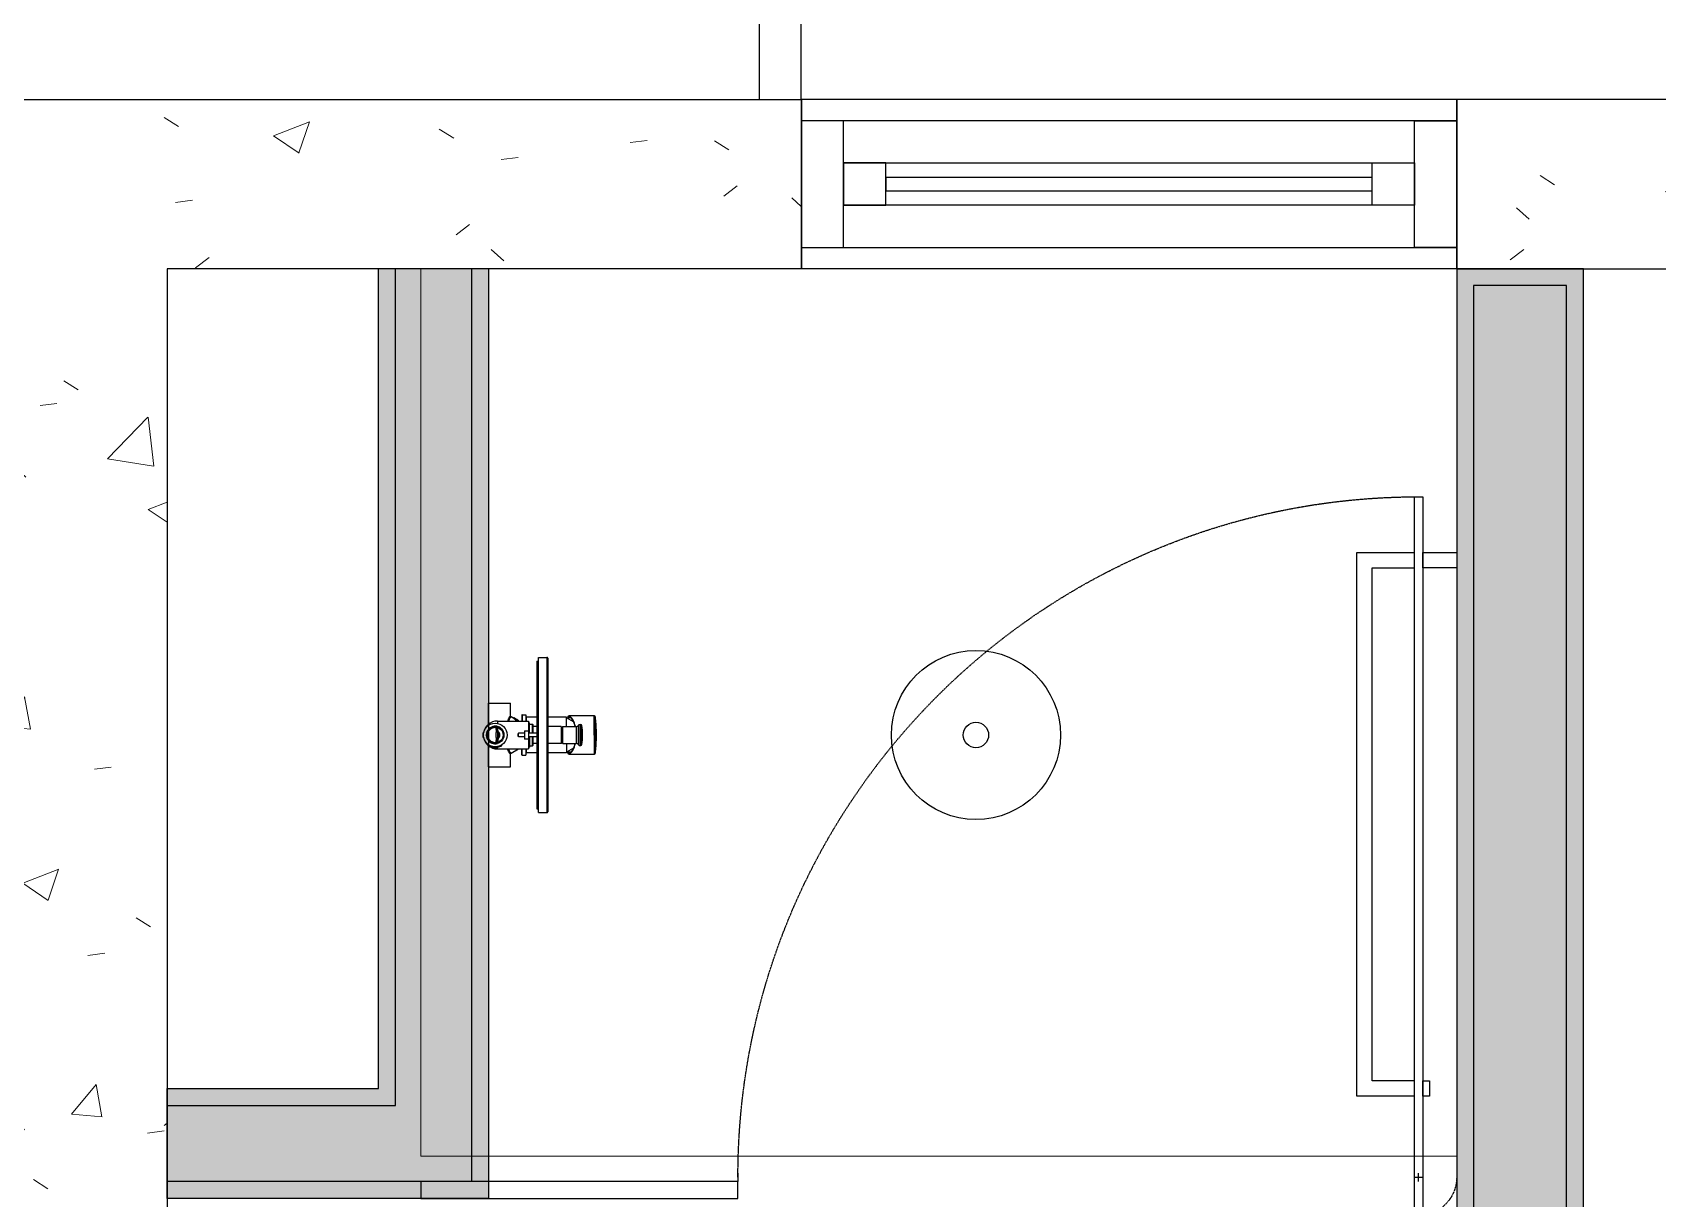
# Model space of a CAD drawing. Header units: millimetres. Extents: x 138979 to 257434, y 2210 to 57479.
# Drawn here: x 212987 to 214909, y 27792 to 29172 of the extents above; entities that cross this region are included whole.
import ezdxf

# ---------------------------------------------------------------- set-up
doc = ezdxf.new("R2010")
doc.units = ezdxf.units.MM
doc.linetypes.add('TYPE E1$0$TYPE D_662SQFT$0$DASHED2', pattern=[9.524999999999999, 6.35, -3.175])
for name, color, linetype, lineweight in [('FLOOR', 6, 'Continuous', 9), ('WALL-FILL-4', 254, 'Continuous', 9), ('WALL-RETCUT-1', 1, 'Continuous', 25)]:
    doc.layers.add(name, color=color, linetype=linetype, lineweight=lineweight)
for name, color, linetype in [('GAR-DOOR', 4, 'Continuous'), ('GAR-Sanitary Ware', 8, 'Continuous'), ('GAR-WINDOW', 4, 'Continuous'), ('TYPE E1$0$TYPE D_662SQFT$0$A-_DOOR----_E-', 32, 'Continuous')]:
    doc.layers.add(name, color=color, linetype=linetype)
pattern_1 = [(50.00000000001059, (223755.7019349661, 63044.54243344424), (437.2423356398183, -38.25359748097587), [45.71999999999986, -502.9199999999989]), (355.0000000000106, (223755.7019349661, 63044.54243344424), (-84.58275246487912, 458.5367433592045), [36.576, -402.336]), (100.4510000000106, (223792.1391998351, 63041.35407745448), (352.6619677193107, 420.2802474508455), [38.85599999999999, -427.4159999999999]), (46.18400000001061, (223755.7023556426, 63166.46189964918), (650.5898997999443, -100.9032807707382), [68.58, -754.38]), (96.63600000001054, (223809.9177280402, 63158.05381094088), (569.7659014887123, 593.8263051682327), [58.284, -641.124]), (351.1840000000106, (223755.7023556426, 63166.46189964918), (569.7724680655602, 593.8202659361502), [54.86399999999998, -603.5039999999997]), (21.00000000001059, (223816.6619835764, 63135.98182275967), (363.8750514784351, -245.4366409230012), [45.72, -502.92]), (326.0000000000107, (223816.6619835764, 63135.98182275967), (148.3252822270909, 442.0518042913679), [36.57599999999999, -402.336]), (71.45100000001062, (223846.9849932704, 63115.52836857626), (512.2010140895475, 196.6114722966063), [38.85599999999993, -427.4159999999994]), (37.50000000001061, (223755.7019349661, 63044.54243344424), (7.412779136772773, 202.9317907215856), [20.117, -377.342, 20.117, -792.175]), (37.50000000001061, (223755.7019349661, 63044.54243344424), (7.412779136772773, 202.9317907215856), [-417.576, -388.315, 20.117, -383.7430000000001]), (7.50000000001058, (223755.7019349661, 63044.54243344424), (160.3671524774819, 240.4330518590655), [20.117, -212.75, 20.117, -522.1219999999998]), (7.50000000001058, (223755.7019349661, 63044.54243344424), (160.3671524774819, 240.4330518590655), [-252.984, -368.198, 20.117, -133.807]), (327.5000000000106, (223619.7617067153, 63044.54203448241), (325.4178302330253, -13.74909929522594), [20.11699999999999, -132.2829999999999, 20.11699999999999, -1086.306999999999]), (327.5000000000106, (223619.7617067153, 63044.54203448241), (325.4178302330253, -13.74909929522594), [-172.5169999999999, -455.3709999999998, 20.11699999999999, -610.8189999999995]), (317.5000000000106, (223558.8013308251, 63044.54147877527), (355.5100278052479, 61.02439917698344), [20.11699999999999, -178.0029999999999, 20.11699999999999, -743.7119999999995]), (317.5000000000106, (223558.8013308251, 63044.54147877527), (355.5100278052479, 61.02439917698344), [-218.2369999999999, -295.6559999999998, 20.11699999999999, -427.9389999999998])]

# ---------------------------------------------------------------- blocks, each defined once
blk = doc.blocks.new('*U184')
at = {"layer": 'TYPE E1$0$TYPE D_662SQFT$0$A-_DOOR----_E-', "color": 9}
for p, q in [((0, 0), (0, -9.99999999872216)), ((850, 1.754384160603233e-09), (850, -9.999999998245613))]:
    blk.add_line(p, q, dxfattribs=at)
at = {"layer": 'TYPE E1$0$TYPE D_662SQFT$0$A-_DOOR----_E-', "color": 8}
for p, q in [((50, -5.000000000001818), (40, -5.000000000001818)), ((45, -10.00000000000182), (45, -1.819e-12))]:
    blk.add_line(p, q, dxfattribs=at)
at = {"layer": 'TYPE E1$0$TYPE D_662SQFT$0$A-_DOOR----_E-', "color": 4}
blk.add_lwpolyline([(50, -50.00000000000182), (50.00000000046621, 799.9999999999982), (40.00000000046621, 799.9999999999982), (40, -50.00000000000182), (50, -50.00000000000182)], dxfattribs=at)
at = {"layer": 'TYPE E1$0$TYPE D_662SQFT$0$A-_DOOR----_E-', "color": 8}
for points in [[(40.00000000034979, 734.0000000015202), (3.497926863056009e-10, 734.0000000015202), (3.497926863056009e-10, 716.0000000015202), (40.00000000034979, 716.0000000015202), (40.00000000034979, 734.0000000015202)], [(50.00000000023283, 91.00000000153533), (118.0000000002328, 91.00000000153533), (118.000000000466, 734.0000000015202), (50.00000000046621, 734.0000000015202)], [(50.00000000023283, 109.0000000015353), (100.0000000002328, 109.0000000015353), (100.000000000466, 716.0000000015202), (50.00000000046621, 716.0000000015202)], [(40.00000000023283, 109.0000000015353), (32.00000000023283, 109.0000000015353), (32.00000000023283, 91.00000000153533), (40.00000000023283, 91.00000000153533), (40.00000000023283, 109.0000000015353)]]:
    blk.add_lwpolyline(points, dxfattribs=at)
at = {"layer": 'TYPE E1$0$TYPE D_662SQFT$0$A-_DOOR----_E-', "color": 8, "linetype": 'TYPE E1$0$TYPE D_662SQFT$0$DASHED2', "ltscale": 0.1}
blk.add_arc((45, -4.999999998131218), 805.0000000000001, 2.033619006330542e-11, 90, dxfattribs=at)
at = {"layer": 'TYPE E1$0$TYPE D_662SQFT$0$A-_DOOR----_E-', "color": 8, "linetype": 'TYPE E1$0$TYPE D_662SQFT$0$DASHED2', "ltscale": 0.05}
blk.add_arc((45, -5.000000000001818), 45, 180, 270, dxfattribs=at)
blk = doc.blocks.new('Rain Shower')
at = {"layer": 'GAR-Sanitary Ware'}
for radius in [100, 15]:
    blk.add_circle((224140.0893743928, 22015.82533242495), radius, dxfattribs=at)
blk = doc.blocks.new('Shower Mixer')
at = {"layer": 'GAR-Sanitary Ware', "linetype": 'Continuous'}
for p, q in [((224546.2412669577, 21353.9501117821), (224546.2412669577, 21353.1377658323)), ((224548.7412669577, 21354.1627885183), (224548.7412669577, 21353.3627885183)), ((224551.2412669577, 21353.9501117821), (224551.2412669577, 21353.1377658323)), ((224511.2412669577, 21347.3627885183), (224511.2412669577, 21321.3627885183)), ((224511.2412669577, 21347.3627885183), (224536.0273147562, 21347.3627885183)), ((224532.2412669577, 21336.8627885183), (224532.2412669577, 21299.8627885183)), ((224532.2412669577, 21336.8627885183), (224534.9662896438, 21336.8627885183)), ((224533.992485028, 21338.132572444), (224534.7954228309, 21338.132572444)), ((224534.0780077609, 21337.3555940267), (224534.8859008394, 21337.3555940267)), ((224534.1364492323, 21341.7584719716), (224534.9477648356, 21341.7584719716)), ((224534.2575124743, 21336.3196230507), (224535.0760137974, 21336.3196230507)), ((224534.285326426, 21342.5354503888), (224535.1054972084, 21342.5354503888)), ((224534.5522780422, 21343.5714217354), (224535.388836226, 21343.5714217354)), ((224534.6316844009, 21343.8304142941), (224535.4732482689, 21343.8304142941)), ((224534.673343678, 21343.959910944), (224535.5175584989, 21343.959910944)), ((224534.7163221943, 21344.0894072234), (224535.563290041, 21344.0894072234)), ((224534.8532983866, 21344.477896432), (224535.7091653992, 21344.477896432)), ((224535.0552062123, 21344.99588192), (224535.9245490187, 21344.99588192)), ((224535.2800550712, 21333.2117093816), (224536.1649310265, 21333.2117093816)), ((224535.3399845231, 21345.6433640579), (224536.2290980453, 21345.6433640579)), ((224535.5951816256, 21332.5642268733), (224536.502820996, 21332.5642268733)), ((224535.6629635745, 21346.2908460105), (224536.5756589012, 21346.2908460105)), ((224535.8762701264, 21332.0462417558), (224536.8052649692, 21332.0462417558)), ((224535.9507845126, 21346.8088316838), (224536.8856167782, 21346.8088316838)), ((224536.105111661, 21331.6577525471), (224537.0522798039, 21331.6577525471)), ((224536.1849892362, 21331.5282566382), (224537.1386762893, 21331.5282566382)), ((224536.2667230329, 21347.3268172644), (224537.2271779303, 21347.3268172644)), ((224536.266723368, 21331.3987592474), (224537.2271782933, 21331.3987592474)), ((224536.6129763867, 21347.8448028914), (224537.603249532, 21347.8448028914)), ((224536.7045779657, 21347.9742993097), (224537.7030659317, 21347.9742993097)), ((224536.9922244435, 21348.3627885183), (224538.017461663, 21348.3627885183)), ((224540.0423599686, 21338.1742821064), (224545.5095959336, 21338.0311174942)), ((224548.7412669577, 21336.8627885183), (224541.0033166537, 21337.0654138781)), ((224544.4535449109, 21336.9750664716), (224545.7412669577, 21338.2627885183)), ((224548.7412669577, 21335.3633025309), (224545.0521234953, 21335.4599061522)), ((224545.7412669577, 21338.2627885183), (224551.7412669577, 21338.2627885183)), ((224556.4791970074, 21337.0654133477), (224548.7412669577, 21336.8627885183)), ((224548.7412669577, 21335.3633025309), (224548.7412669577, 21336.8627885183)), ((224552.4304104202, 21335.4599061522), (224548.7412669577, 21335.3633025309)), ((224548.7412669577, 21335.3633025309), (224548.7412669577, 21333.9922885183)), ((224553.0289890045, 21336.9750664716), (224551.7412669577, 21338.2627885183)), ((224551.9729379819, 21338.0311174942), (224557.4401646843, 21338.1742818638)), ((224561.4552191592, 21347.3627885183), (224586.2412669577, 21347.3627885183)), ((224565.2412669577, 21336.8627885183), (224562.5162442717, 21336.8627885183)), ((224565.2412669577, 21336.8627885183), (224565.2412669577, 21299.8627885183)), ((224586.2412669577, 21347.3627885183), (224586.2412669577, 21321.3627885183)), ((224511.2412669577, 21321.3627885183), (224525.9132037783, 21321.3627885183)), ((224527.2029707585, 21320.6129424455), (224532.2412669577, 21311.8876533259)), ((224546.7412669577, 21311.8627885183), (224547.2412669577, 21312.3627885183)), ((224547.2413862782, 21312.3627885183), (224550.2411476373, 21312.3627885183)), ((224550.7412669577, 21311.8627885183), (224550.2412669577, 21312.3627885183)), ((224565.2412669577, 21311.88906796), (224565.5147696496, 21312.3627885183)), ((224566.3618127055, 21312.4877885221), (224565.4261729886, 21312.4877885221)), ((224566.3946335742, 21312.7377885183), (224565.4489926513, 21312.7377885183)), ((224566.4384850555, 21312.3627885183), (224565.4572689935, 21312.3627885183)), ((224566.5392672995, 21313.2377884885), (224565.5797923464, 21313.2377884885)), ((224566.7432145929, 21313.7377885481), (224565.7751958067, 21313.7377885481)), ((224566.7351876591, 21315.4877883991), (224566.0856687095, 21314.3627885779)), ((224567.0584045558, 21314.3627885779), (224566.0856687095, 21314.3627885779)), ((224566.4385300803, 21312.3627885183), (224566.8715427822, 21313.1127885183)), ((224567.7079235054, 21315.4877883991), (224566.7351876591, 21315.4877883991)), ((224566.8180285704, 21313.1127885183), (224566.8714976428, 21313.1127885183)), ((224567.0584045558, 21314.3627885779), (224567.7079235054, 21315.4877883991)), ((224568.114421465, 21316.1127885183), (224567.1464026788, 21316.1127885183)), ((224567.949442135, 21315.4877883991), (224567.2999231854, 21314.3627885779)), ((224568.4878244064, 21316.6127883991), (224567.5283494533, 21316.6127883991)), ((224568.9205410708, 21317.1127886375), (224567.9749001476, 21317.1127886375)), ((224569.1271699554, 21317.2377885183), (224568.1934940363, 21317.2377885183)), ((224568.3293522119, 21317.2377885183), (224570.2779104226, 21320.6127903408)), ((224569.1271699554, 21317.2377885183), (224568.6941572535, 21316.4877885183)), ((224571.5765220078, 21321.3627885183), (224586.2412669577, 21321.3627885183)), ((224524.7412669577, 21307.4535159601), (224524.7412669577, 21303.3627885183)), ((224532.2412669577, 21303.3627885183), (224524.741300792, 21303.3627885183)), ((224524.748242539, 21307.4526381148), (224532.2412669577, 21307.5807045528)), ((224525.2327327537, 21307.9524455274), (224532.2412669577, 21308.074779947)), ((224527.7412669577, 21290.3627885183), (224527.7412669577, 21302.8627885183)), ((224532.2412669577, 21302.8627885183), (224527.7412669577, 21302.8627885183)), ((224565.2411875978, 21299.8627885183), (224532.2413463177, 21299.8627885183)), ((224534.4912669577, 21299.8627885183), (224534.4912669577, 21298.8627885183)), ((224546.7412669577, 21298.8627885183), (224534.4919072422, 21298.8627885183)), ((224535.7412669577, 21298.8627885183), (224535.7412669577, 21295.3627885385)), ((224535.7412669577, 21295.3627885385), (224546.7412669577, 21295.3628996127)), ((224536.7413591678, 21294.3628807086), (224535.741366832, 21295.3628884112)), ((224536.7412669762, 21294.3627885183), (224546.7412669577, 21294.3627885183)), ((224538.4912669577, 21290.3627885183), (224538.4912669577, 21294.3627885183)), ((224543.7412669577, 21299.8627885183), (224543.7412669577, 21304.8627885183)), ((224553.7412669577, 21304.8627885183), (224543.7412669577, 21304.8627885183)), ((224546.7412669577, 21304.8627885183), (224546.7412669577, 21311.8627885183)), ((224546.7412669577, 21311.8627885183), (224550.7412669577, 21311.8627885183)), ((224546.7412669577, 21290.3627885183), (224546.7412669577, 21299.8627885183)), ((224550.7412669577, 21304.8627885183), (224550.7412669577, 21311.8627885183)), ((224550.7412669577, 21290.3627885183), (224550.7412669577, 21299.8627885183)), ((224550.7412669577, 21298.8627885183), (224562.9906266732, 21298.8627885183)), ((224550.7412669577, 21295.3628903815), (224561.7412669577, 21295.3627885385)), ((224550.7412669577, 21294.3627885183), (224560.7412669392, 21294.3627885183)), ((224553.7412669577, 21304.8627885183), (224553.7412669577, 21299.8627885183)), ((224558.9912669577, 21290.3627885183), (224558.9912669577, 21294.3627885183)), ((224560.7411747476, 21294.3628807086), (224561.7411670835, 21295.3628884112)), ((224561.7412669577, 21298.8627885183), (224561.7412669577, 21295.3627885385)), ((224562.9912669577, 21299.8627885183), (224562.9912669577, 21298.8627885183)), ((224572.2495333546, 21307.952450202), (224565.2412669577, 21308.074779947)), ((224572.6622276025, 21307.4538698746), (224565.2412669576, 21307.5807045915)), ((224572.7412331262, 21303.3627885183), (224565.2412669577, 21303.3627885183)), ((224569.7412669577, 21302.8627885183), (224565.2412669577, 21302.8627885183)), ((224569.7412669577, 21290.3627885183), (224569.7412669577, 21302.8627885183)), ((224572.7412669577, 21307.4538293974), (224572.7412669577, 21303.3627885183)), ((224456.9412669577, 21288.3627885183), (224456.9412669577, 21278.3627885183)), ((224456.9412669577, 21288.3627885183), (224640.5412669577, 21288.3627885183)), ((224640.5412669577, 21278.3627885183), (224456.9412669577, 21278.3627885183)), ((224639.5412669577, 21277.3627885183), (224457.9412669577, 21277.3627885183)), ((224461.2412669577, 21290.3627885183), (224461.2412669577, 21288.3627885183)), ((224636.2409833853, 21290.3627885183), (224461.2415484518, 21290.3627885183)), ((224527.7412669577, 21255.1627885183), (224527.7412669577, 21277.3627885183)), ((224538.4912669577, 21261.5710011666), (224538.4912669577, 21277.3627885183)), ((224558.9912669577, 21261.5710011666), (224558.9912669577, 21277.3627885183)), ((224569.7412669577, 21255.1627885183), (224569.7412669577, 21277.3627885183)), ((224636.2412669577, 21290.3627885183), (224636.2412669577, 21288.3627885183)), ((224640.5412669577, 21288.3627885183), (224640.5412669577, 21278.3627885183)), ((224538.7412669577, 21255.1627885183), (224527.7414380158, 21255.1627885183)), ((224533.1671084673, 21246.8901458476), (224528.4912669577, 21255.1627885183)), ((224558.9912669577, 21261.5710011666), (224538.4912669577, 21261.5710011666)), ((224558.7689126377, 21261.2812234102), (224538.7136212777, 21261.2812234102)), ((224538.7136212777, 21261.2812234102), (224542.1412669577, 21260.3627885183)), ((224538.7412669577, 21259.3627885183), (224558.7412669577, 21259.3627885183)), ((224538.7412669577, 21259.3627885183), (224538.7412669577, 21243.567526028)), ((224558.4412669577, 21259.6627885183), (224539.0412669577, 21259.6627885183)), ((224555.3412669577, 21260.3627885183), (224542.1412669577, 21260.3627885183)), ((224543.2412669577, 21259.6627885183), (224543.2412669577, 21260.3627885183)), ((224554.2412669577, 21259.6627885183), (224554.2412669577, 21260.3627885183)), ((224558.7689126377, 21261.2812234102), (224555.3412669577, 21260.3627885183)), ((224558.7412669577, 21259.3627885183), (224558.7412669577, 21243.567526028)), ((224558.7412669577, 21255.1627885183), (224569.7410958997, 21255.1627885183)), ((224564.3123799905, 21246.8847577301), (224568.9912669577, 21255.1627885183)), ((224526.2412669577, 21252.5220809983), (224526.2412669577, 21222.258945221)), ((224526.9540235321, 21250.7779341238), (224527.9883400384, 21250.7779341238)), ((224527.0849411873, 21253.1627885203), (224529.6217017386, 21253.1627885214)), ((224528.4842869487, 21250.1388865475), (224528.1258250205, 21253.1627885203)), ((224528.9561530928, 21249.6175458862), (224528.5455393855, 21253.1627885207)), ((224532.4467124428, 21248.1646926601), (224530.7586139812, 21248.1662180576)), ((224536.4912669578, 21239.9706523868), (224560.9912669576, 21239.9706524073)), ((224536.4912669577, 21239.9706523869), (224536.4912669577, 21237.9679197601)), ((224536.491266958, 21237.9679197601), (224560.9912669575, 21237.9679197601)), ((224537.0537669694, 21240.8698708018), (224560.428766946, 21240.8698708222)), ((224537.3488619231, 21236.9781112915), (224560.1336719923, 21236.9781112915)), ((224558.7412669577, 21243.567526028), (224538.7412669577, 21243.567526028)), ((224560.9912669577, 21239.9706524074), (224560.9912669577, 21237.9679197601)), ((224567.8608321769, 21253.1627885214), (224570.3975927281, 21253.1627885203)), ((224568.526614542, 21249.6120416326), (224568.9400003122, 21253.1627885207)), ((224568.9989574168, 21250.1517789317), (224569.3567088949, 21253.1627885203)), ((224569.494193877, 21250.7779341238), (224570.5285103834, 21250.7779341238)), ((224571.2412669577, 21222.258945221), (224571.2412669577, 21252.5206714471)), ((224548.7412669577, 21219.6628171953), (224548.7412669577, 21222.2435455935))]:
    blk.add_line(p, q, dxfattribs=at)
for points in [[(224525.904006909, 21321.3628775691), (224526.0335964856, 21321.3572693), (224526.4497607778, 21321.2600729342), (224526.8216246035, 21321.0494623574), (224527.119002739, 21320.7425333713), (224527.2030013487, 21320.6129600305)], [(224570.2779096516, 21320.6127907608), (224570.3619033107, 21320.7423741827), (224570.6592757363, 21321.0493311415), (224571.0311438548, 21321.2599658169), (224571.4473197184, 21321.3571791542), (224571.5769478241, 21321.3627908035)], [(224526.241282991, 21222.2590103723), (224526.2432903843, 21222.1887136765), (224526.2597435729, 21222.0453764321), (224526.2915908975, 21221.9079277377), (224526.3377432344, 21221.7777053355), (224526.3968048247, 21221.6556785524), (224526.4670561345, 21221.5427278799), (224526.5471706697, 21221.43977227), (224526.6353335523, 21221.3482268915), (224526.7295017927, 21221.2682674123), (224526.8277641867, 21221.1998262725), (224526.9283928842, 21221.1429105417), (224527.0296858989, 21221.0973773481), (224527.1295057174, 21221.0625798501), (224527.2255534006, 21221.0376318376), (224527.3143734872, 21221.0215916294), (224527.3312925523, 21221.0192877254)], [(224527.3305209539, 21221.0193831228), (224527.7442112441, 21220.9666637338), (224528.2695548117, 21220.9014613547), (224528.8109363725, 21220.83630855), (224529.3434375311, 21220.7741851253), (224529.8816635218, 21220.7132873307), (224530.4580171563, 21220.6501098467), (224531.0581471105, 21220.5864968201), (224531.6805610362, 21220.522808176), (224532.3310984185, 21220.4586924908), (224533.0126473729, 21220.394191732), (224533.7229875202, 21220.3298662153), (224534.4605121206, 21220.2662039342), (224535.2245187524, 21220.2036075466), (224536.015500353, 21220.1423908077), (224536.8344243901, 21220.0828581221), (224537.6824900092, 21220.0253335295), (224538.5608778864, 21219.9701840913), (224539.4696570167, 21219.9178818711), (224540.4084253813, 21219.8689425444), (224541.3768457267, 21219.8238881451), (224542.3746457642, 21219.7832480857), (224543.4013189176, 21219.747570223), (224544.4559536688, 21219.7174162734), (224545.5376043724, 21219.6933401231), (224546.6453103069, 21219.6758843082), (224547.7780813221, 21219.665577036), (224548.7412669587, 21219.6628171953)], [(224548.7412669577, 21219.6628171953), (224549.7044525934, 21219.665577036), (224550.8372236085, 21219.6758843082), (224551.944929543, 21219.6933401231), (224553.0265802466, 21219.7174162734), (224554.0812149979, 21219.747570223), (224555.1078881512, 21219.7832480857), (224556.1056881888, 21219.8238881451), (224557.0741085341, 21219.8689425444), (224558.0128768987, 21219.9178818711), (224558.9216560291, 21219.9701840913), (224559.8000439062, 21220.0253335295), (224560.6481095253, 21220.0828581221), (224561.4670335624, 21220.1423908077), (224562.258015163, 21220.2036075466), (224563.0220217948, 21220.2662039342), (224563.7595463953, 21220.3298662153), (224564.4698865425, 21220.394191732), (224565.1514354969, 21220.4586924908), (224565.8019728792, 21220.522808176), (224566.424386805, 21220.5864968201), (224567.0245167592, 21220.6501098467), (224567.6008703936, 21220.7132873307), (224568.1390963843, 21220.7741851253), (224568.6715975429, 21220.83630855), (224569.2129791038, 21220.9014613547), (224569.7383226713, 21220.9666637338), (224570.1520129615, 21221.0193831228)], [(224570.1512413793, 21221.0192877274), (224570.161517056, 21221.0206583709), (224570.2339355349, 21221.0328306945), (224570.3094835773, 21221.0502693089), (224570.3873709466, 21221.0734943308), (224570.4663219465, 21221.1028125877), (224570.5449644377, 21221.1383243065), (224570.6221049987, 21221.1799805698), (224570.6975486077, 21221.2279402088), (224570.7708135781, 21221.2821889804), (224570.8412793984, 21221.342715052), (224570.9082555122, 21221.4095584693), (224570.9709764304, 21221.4827914192), (224571.0286918988, 21221.5620605459), (224571.080789047, 21221.6468089509), (224571.126781711, 21221.736805191), (224571.1659845813, 21221.8318093202), (224571.1975904346, 21221.9315452603), (224571.2210812407, 21222.0357309199), (224571.2358860933, 21222.1439230281), (224571.2412509245, 21222.2590103704)]]:
    blk.add_lwpolyline(points, dxfattribs=at)
for radius in [14, 10.2998958462, 9.3]:
    blk.add_circle((224548.7412669577, 21339.3627885183), radius, dxfattribs=at)
for centre, radius, start, end in [((224548.7412669577, 21336.8627885183), 16.5, 98.72731922583996, 180), ((224548.7412669577, 21339.3627885183), 14.8, 80.27503132575416, 99.72496867424586), ((224548.7412669577, 21336.8627885183), 16.5, 0, 81.27268077416005), ((224548.7412669577, 21339.3627885183), 14.8, 167.6214867775615, 187.7945452571472), ((224548.7412669577, 21339.3627885183), 14.8, 191.8657539948415, 212.5550766458941), ((224548.7412669577, 21339.3627885183), 14.8, 142.5471677797507, 163.4789786138272), ((224548.7412669577, 21339.3627885183), 10.5, 255.0000000005826, 195.0000000000754), ((224548.7412669577, 21339.3627885183), 5.3705, 218.2392697145094, 321.7607302854906), ((224563.6603203296, 21312.7750146445), 1.7890596577, 350.7614186659911, 358.8077234602906), ((224558.3732506913, 21314.8559069592), 7.385969808500001, 343.3349656082269, 347.3449956444685), ((224536.3727012395, 21324.9403029996), 31.4643133852, 338.1653201256256, 339.1428802935447), ((224373.5066697607, 21409.6380665972), 214.8582077505, 333.4907577555877, 333.6768565611586), ((224564.384426747, 21312.8745410429), 2.0148530321, 348.9333511901644, 356.1082170085797), ((224558.3259854925, 21315.342704818), 8.4787187001, 342.107626702209, 345.6255005671762), ((224533.0407531303, 21327.1932439792), 36.2891883279, 337.3834269834767, 338.2360147404512), ((224345.7910530035, 21461.3044136246), 264.7240050143, 326.5763636322966, 326.738289415765), ((224346.6026967896, 21425.1474896693), 246.7265066477, 333.156735766707, 333.3192874990357), ((224563.0473837727, 21314.4224174448), 3.9521069674, 342.5576414059495, 346.3206029115079), ((224566.31234675, 21313.1742381323), 0.5094017654, 353.0714826733556, 7.166600648706308), ((224546.4106112937, 21322.2682478168), 22.2799186258, 336.7903032778923, 337.835555342069), ((224412.648705599, 21393.1578170725), 173.5674382377, 332.8156939562633, 333.0010890537553), ((224527.0797980838, 21347.1152999091), 50.6605222664, 322.2682145421035, 322.9798200606686), ((224555.7330003704, 21327.5966335694), 16.1175405913, 317.040287028523, 319.4235691450511), ((224317.9851230077, 21478.3513441114), 298.137577081, 326.8885196467587, 327.0318014312523), ((224394.9728026703, 21427.0927639889), 205.8557465238, 327.1697874483318, 327.3352507085545), ((224523.4262784262, 21349.8755943152), 56.0085456296, 322.9282072617615, 323.5665958036528), ((224541.4160395351, 21336.0599379567), 33.5273211343, 323.2245549085147, 324.0205200743393), ((224555.2789802237, 21328.4874913562), 17.7618167697, 318.0445734346496, 318.1824830325195), ((224555.5753490074, 21328.2251317566), 17.3660105034, 318.1756282554993, 320.2163538489983), ((224566.4688503275, 21318.9557495026), 3.3231411458, 308.7143242079875, 310.7875295100295), ((224566.6396098673, 21318.7578927885), 3.061786792, 310.7868304267314, 312.1465246142272), ((224525.2412680026, 21307.4525183467), 0.5, 90.99999999987288, 179.9999999109958), ((224528.2412669577, 21302.8627885183), 0.5, 89.99999923960785, 180), ((224569.2412669577, 21302.8627885183), 0.5, 0, 90.00000076039215), ((224572.2412499342, 21307.4525186257), 0.5, 1.451790392124597e-06, 89.00000000012713), ((224457.9412669577, 21278.3627885183), 1, 180, 270), ((224639.5412669577, 21278.3627885183), 1, 270, 0), ((224538.7912669577, 21261.5710011671), 0.3, 180, 255.0000066315739), ((224539.0412669577, 21259.3627885183), 0.3, 90, 180), ((224558.4412669577, 21259.3627885183), 0.3, 0, 90), ((224558.6912669577, 21261.5710011671), 0.3, 284.999993368426, 0), ((224537.4912669577, 21239.9706523855), 1, 115.944479004773, 180), ((224537.4912669577, 21237.9679197609), 1, 180, 261.8129609094597), ((224535.7412669577, 21243.567526028), 3, 295.9444800281807, 0), ((224548.7412669577, 21316.1627885183), 80, 261.8129591337935, 278.1870408662066), ((224561.7412669577, 21243.5675260485), 3, 180, 244.0555199718193), ((224559.9912669577, 21237.9679197609), 1, 278.1870390905403, 0), ((224559.9912669577, 21239.970652406), 1, 0, 64.05552099522698)]:
    blk.add_arc(centre, radius, start, end, dxfattribs=at)
for start_param, end_param in [(-2.889216952, -2.0324823026), (-1.109110351, -0.2523757016)]:
    blk.add_ellipse((224548.7412669577, 21253.1627885232), major_axis=(22.5, 0), ratio=0.4244748162, start_param=start_param, end_param=end_param, dxfattribs=at)
for points, start_tangent, end_tangent in [([(224548.7406817372, 21348.5866099675), (224547.3234148552, 21348.3870665979), (224545.9583020271, 21347.9855747342), (224544.6735063142, 21347.3892126084), (224543.5009044388, 21346.6136203527), (224542.4601745676, 21345.6728872782), (224541.5775680551, 21344.5916161497), (224540.8682430123, 21343.3887574875), (224540.3517975537, 21342.0982637951), (224540.0371750855, 21340.7451293701), (224539.9317307444, 21339.3619968355), (224540.0372745188, 21337.9800766151)], (-0.9976729762563161, -0.06818088036879602), (0.1516819860611935, -0.9884293475532442)), ([(224540.0372745188, 21337.9800766151), (224540.1383260668, 21337.7075666076), (224540.3208835405, 21337.4764449917), (224540.553403729, 21337.2904812451), (224540.8200340072, 21337.1541359995)], (0.1516819862969907, -0.9884293475170594), (0.931562423962653, -0.3635814217762324)), ([(224541.0033166537, 21337.0654138781), (224540.9080274163, 21337.0886944261), (224540.8200340072, 21337.1541359995)], (-0.9996573249737193, 0.02617694837806475), (-0.665035356734732, 0.7468118734277781)), ([(224540.8200340072, 21337.1541359995), (224540.9688196662, 21336.9023004021), (224541.1478674092, 21336.6900546184), (224541.3419690441, 21336.5192353929), (224541.5459021768, 21336.385887585), (224541.7496696329, 21336.2940521131), (224541.9545931445, 21336.2492007462)], (0.4282712875030844, -0.9036502112545819), (0.9971941923437269, -0.0748581508984985)), ([(224541.9545123125, 21336.2492069005), (224541.7890130868, 21336.5297488433), (224541.6826900316, 21336.7547903525), (224541.6203846962, 21336.9185418746), (224541.5903090136, 21337.0176252143), (224541.5849693507, 21337.0501827581)], (-0.5488112141142789, 0.8359463208020065), (0.9996579309406348, -0.0261537971906371)), ([(224544.5230997815, 21336.0387343786), (224544.1678941669, 21336.0703922428), (224543.7862259653, 21336.1033383957), (224543.3762239561, 21336.1376294192), (224542.9358350573, 21336.1733280753), (224542.4627888396, 21336.2105047457), (224541.9545931445, 21336.2492007462)], (-0.9959220951366266, 0.09021740640626079), (-0.9971939539518215, 0.07486132647724345)), ([(224557.4452509068, 21337.9800468644), (224557.550071049, 21339.2523982439), (224557.4757808082, 21340.5294377337), (224557.2235315522, 21341.7832653349), (224556.7989473576, 21342.988935282), (224556.2104673762, 21344.1237087431), (224555.4692462367, 21345.1671236802), (224554.5878858939, 21346.1007011676), (224553.5844953348, 21346.9050298752), (224552.4786890757, 21347.5652390142), (224551.289834324, 21348.0703629204), (224550.0370611374, 21348.412550559), (224548.7406817372, 21348.5866099675)], (0.1517396564121378, 0.9884204958781088), (-0.9976822425213404, 0.06804515381413657)), ([(224552.9594341339, 21336.0387343786), (224553.314657821, 21336.0703938281), (224553.6963466464, 21336.103341684), (224554.1063725258, 21336.1376345714), (224554.5467885237, 21336.1733352328), (224555.0198654924, 21336.210514066), (224555.5281701302, 21336.2492528202)], (0.9959220951391384, 0.09021740637853036), (0.9971942324501785, 0.07485761663384355)), ([(224555.5281701302, 21336.2492528202), (224555.7238150994, 21336.2909702594), (224555.92692183, 21336.3805410864), (224556.1295659905, 21336.5109710166), (224556.324088891, 21336.6794112396), (224556.5066207606, 21336.8924223418), (224556.6624630657, 21337.1541360719)], (0.997194236420713, 0.07485756374149004), (0.4281469633281408, 0.9037091223357722)), ([(224555.897567196, 21337.050182835), (224555.8921502369, 21337.0173457516), (224555.8621061702, 21336.9184250208), (224555.7999346469, 21336.7550384796), (224555.6938214145, 21336.5302734773), (224555.5281715079, 21336.2492529252)], (0.9996574022775906, 0.0261739960957355), (-0.5483486759324888, -0.8362498009584736)), ([(224556.6624630657, 21337.1541360719), (224556.6126771921, 21337.1104215457), (224556.5499724671, 21337.078759236), (224556.4791970074, 21337.0654133477)], (-0.665022768060816, -0.7468230834412726), (-0.9996573249700992, -0.02617694851631183)), ([(224556.6624630657, 21337.1541360719), (224556.9175260949, 21337.2830946177), (224557.1434662125, 21337.4587949245), (224557.3376209093, 21337.696572832), (224557.4452509068, 21337.9800468644)], (0.9315639805897741, 0.3635774333862526), (0.1517396566775972, 0.9884204958373561)), ([(224525.9042904158, 21321.3630420319), (224526.0701825532, 21321.5126563551), (224526.5274503598, 21321.9053656072), (224527.2655527934, 21322.4777271744), (224528.2417772592, 21323.1177912792), (224529.390838846, 21323.7045769859), (224530.6658894097, 21324.1587078505), (224532.0916138354, 21324.4482570004), (224532.240115024, 21324.4665820885)], (0.6650155391169492, -0.7468295205286098), (0.9933043454139691, 0.1155269552170685)), ([(224532.241229974, 21323.4333166972), (224531.1988724283, 21323.2685994931), (224530.2349075697, 21322.9426858188), (224529.3303268275, 21322.4632672731), (224528.5263986449, 21321.8844413795), (224527.8862703451, 21321.3182846589), (224527.4496597886, 21320.8793057125), (224527.2302123382, 21320.6429097487)], (-0.9971915986552059, -0.07489269371223613), (-0.7263635023936069, 0.687310746599013)), ([(224570.2779100097, 21320.6127912069), (224570.1510689051, 21320.7514108352), (224569.7706063021, 21321.1462250884), (224569.1457494749, 21321.7246157732), (224568.3150676976, 21322.3560753785), (224567.3540012272, 21322.8938805322), (224566.3292231189, 21323.2558616478), (224565.2415313867, 21323.4320479326)], (0.3654800807553221, 0.9308191610463781), (-0.9971856993263651, 0.07497120153090961)), ([(224571.5769473809, 21321.3627890699), (224571.4245895733, 21321.5002979934), (224570.9663024023, 21321.8945884056), (224570.2100429074, 21322.4811915089), (224569.2008005507, 21323.1397155125), (224568.0331864481, 21323.7286734107), (224566.7939438367, 21324.1640287315), (224565.440282099, 21324.4406749911), (224565.2426461509, 21324.4655097488)], (0.811305754953135, 0.5846220761995939), (-0.9933153370987898, 0.115432409159289)), ([(224565.4261729886, 21312.4877885221), (224565.448244387, 21312.4256776996), (224565.4572689935, 21312.3627885183)], (0.419477714110733, -0.9077656346020343), (0.03818270029263227, -0.9992707748144959)), ([(224566.3850158685, 21312.3627885183), (224566.3793978522, 21312.4255340568), (224566.3618127055, 21312.4877885221)], (0.006580917832533354, 0.9999783455257827), (-0.3547758548835995, 0.9349513852557316)), ([(224568.1934940363, 21317.2377885183), (224568.0907961646, 21317.1751291228), (224567.9749001476, 21317.1127886375)], (-0.8371667615797228, -0.546947724472933), (-0.8917901969502217, -0.4524491624740674)), ([(224568.9205410708, 21317.1127886375), (224569.0299329765, 21317.1752174179), (224569.1271699554, 21317.2377885183)], (0.8800057689464793, 0.474962995001627), (0.8243249042047209, 0.5661169952473408)), ([(224526.9540235321, 21250.7779341238), (224526.3999405813, 21251.8519804174), (224526.2368138763, 21252.5356456144)], (-0.5192093850510873, 0.8546470701259508), (0.07421991743801024, 0.9972418983654342)), ([(224526.2368138763, 21252.5356456144), (224526.2429787721, 21252.5916415712), (224526.4717382413, 21253.0231277873), (224527.0849411873, 21253.1627885203)], (0.0742199174248145, 0.9972418983664163), (1, 1.10853550012603e-09)), ([(224527.2505807235, 21252.4017576178), (224527.2416689597, 21252.5378064598), (224527.2525154456, 21252.6715416118), (224527.2850194963, 21252.788676448), (224527.3392569618, 21252.8894103319), (224527.4153122629, 21252.9739845656), (224527.5132698203, 21253.0426404513), (224527.6332140548, 21253.0956192911), (224527.7752293871, 21253.1331623873), (224528.1258250215, 21253.1629065573)], (-0.1233751868956407, 0.9923600975746988), (0.9999999999680486, -7.993931778118214e-06)), ([(224527.7692038729, 21251.1364417075), (224527.5110165639, 21251.6198584335), (224527.3386935015, 21252.0368507771), (224527.2524384714, 21252.3874393833), (224527.2505807235, 21252.4017576178)], (-0.5034837242135359, 0.8640047103182182), (-0.1233751869180828, 0.9923600975719087)), ([(224527.9883395642, 21250.7779338214), (224527.9300358283, 21250.8702736559), (224527.7691606103, 21251.136416497)], (-0.5377319374425638, 0.8431158659723269), (-0.503472252800477, 0.8640113949827355)), ([(224538.7382043393, 21245.0848187246), (224538.625416019, 21245.1101626351), (224535.6753591371, 21245.9151740524), (224533.0737208905, 21246.9134926486), (224531.9248600208, 21247.4766885482), (224530.8880436528, 21248.0777216569), (224529.9707952836, 21248.7128033906), (224529.1785154012, 21249.3775524036), (224527.9883400384, 21250.7779341238)], (-0.9760017214898691, 0.2177628059352931), (-0.5377320151686394, 0.8431158163993094)), ([(224569.494193877, 21250.7779341238), (224568.3041218056, 21249.3776470766), (224567.5119243815, 21248.7129438527), (224566.5947757111, 21248.077902234), (224565.5580727091, 21247.4769004702), (224564.4093309115, 21246.9137255953), (224561.8079116947, 21245.9154134314), (224558.8579864958, 21245.1103585224), (224558.7419122296, 21245.0842787241)], (-0.5377320151690018, -0.8431158163990784), (-0.9760157112227562, -0.2177000951913841)), ([(224566.6933267293, 21248.1672918258), (224565.6431941687, 21248.1634216214), (224565.0355286061, 21248.1632878508)], (-0.9999963075118735, -0.002717528770504268), (-0.999999136428503, 0.001314207840625322)), ([(224569.3567088921, 21253.1629898653), (224569.7086200843, 21253.1318407065), (224569.8511527042, 21253.0928121814), (224569.9714827257, 21253.0380672658), (224570.0696637068, 21252.9675456399), (224570.1457492055, 21252.8811869836), (224570.1997927797, 21252.778930977), (224570.2318479874, 21252.6607173002), (224570.2419826366, 21252.5264822306), (224570.233044989, 21252.3965339644)], (0.9999999999000578, 1.413804970399421e-05), (-0.1247673974697316, -0.9921860191156848)), ([(224569.7104052596, 21251.1313412895), (224569.6598315783, 21251.0457484928), (224569.4941925842, 21250.7779349484)], (-0.504040944929699, -0.8636797588425796), (-0.5377322253497001, -0.8431156823476003)), ([(224570.233044989, 21252.3965339644), (224570.2303215353, 21252.3761484361), (224570.142168313, 21252.0268617329), (224569.9685007846, 21251.6122113125), (224569.7103333458, 21251.1313832601)], (-0.1247673974721427, -0.9921860191153817), (-0.504059098446172, -0.8636691642484594)), ([(224570.3975927281, 21253.1627885203), (224571.0096791708, 21253.0238753778), (224571.2391374295, 21252.5979613731), (224571.2461682988, 21252.5358395653)], (1, -1.108204953777297e-09), (0.07299656477448212, -0.9973321921662435)), ([(224571.2461682988, 21252.5358395653), (224571.0851047302, 21251.8584286098), (224570.5285103834, 21250.7779341238)], (0.07299656476641643, -0.9973321921668339), (-0.5192093850477641, -0.8546470701279696)), ([(224548.7412669577, 21222.2435454678), (224546.3971081822, 21222.2437486238), (224544.081592297, 21222.2441880181), (224542.9368012957, 21222.2446435952), (224541.8141626387, 21222.245151452), (224539.6403187221, 21222.2462503826), (224537.561082015, 21222.2479955495), (224536.5574238406, 21222.2488537274), (224535.5869901856, 21222.2496667674), (224533.7697520676, 21222.2514560303), (224532.1151485227, 21222.2533277748), (224531.3492487137, 21222.2542142761), (224530.6267633403, 21222.255056562), (224529.3413023192, 21222.2565791569), (224528.2685753777, 21222.2578169084), (224527.4094829767, 21222.2586262048), (224526.7814708827, 21222.2589253908), (224526.5573348568, 21222.2589293157), (224526.3929311967, 21222.2588936027), (224526.2412668237, 21222.2589281993)], (-0.9999999999999911, 1.335749638720255e-07), (0.9997617102385237, 0.02182940083791147)), ([(224548.7412669577, 21221.0064363884), (224546.0865403465, 21221.0066327743), (224543.4641055479, 21221.0072584041), (224540.9157364038, 21221.0083131738), (224538.4885281647, 21221.0098536036), (224536.2284064791, 21221.0115854914), (224534.1928640118, 21221.0134079275), (224532.4989460033, 21221.0151500732), (224531.1777474654, 21221.0165404872), (224530.161358311, 21221.0176337253), (224529.3798818545, 21221.0184342744), (224528.7840613311, 21221.0189824893), (224528.3339087021, 21221.0192855723), (224527.9984504838, 21221.0194120468), (224527.7531362803, 21221.0194244358), (224527.5793477847, 21221.0193775648), (224527.4621707448, 21221.0193152579), (224527.3887943872, 21221.0192817805), (224527.3488444931, 21221.0192279753), (224527.3326894829, 21221.0192738798)], (-0.999999999854831, -1.703931310682602e-05), (-0.009910952655764946, -0.9999508853026009)), ([(224548.7412669577, 21222.2435454678), (224551.0854257332, 21222.2437486238), (224553.4009416184, 21222.2441880181), (224554.5457326198, 21222.2446435952), (224555.6683712768, 21222.245151452), (224557.8422151933, 21222.2462503826), (224559.9214519005, 21222.2479955495), (224560.9251100748, 21222.2488537274), (224561.8955437298, 21222.2496667674), (224563.7127818478, 21222.2514560303), (224565.3673853928, 21222.2533277748), (224566.1332852018, 21222.2542142761), (224566.8557705751, 21222.255056562), (224568.1412315963, 21222.2565791569), (224569.2139585377, 21222.2578169084), (224570.0730509387, 21222.2586262048), (224570.7010630327, 21222.2589253908), (224570.9251990586, 21222.2589293157), (224571.0896027187, 21222.2588936027), (224571.2412670917, 21222.2589281993)], (0.9999999999999911, 1.335749638720255e-07), (-0.9997617102381334, 0.02182940085578609)), ([(224548.7412669577, 21221.0064363884), (224551.3959935689, 21221.0066327743), (224554.0184283676, 21221.0072584041), (224556.5667975117, 21221.0083131738), (224558.9940057507, 21221.0098536036), (224561.2541274364, 21221.0115854914), (224563.2896699037, 21221.0134079275), (224564.9835879121, 21221.0151500732), (224566.3047864501, 21221.0165404872), (224567.3211756044, 21221.0176337253), (224568.102652061, 21221.0184342744), (224568.6984725843, 21221.0189824893), (224569.1486252133, 21221.0192855723), (224569.4840834316, 21221.0194120468), (224569.7293976351, 21221.0194244358), (224569.9031861307, 21221.0193775648), (224570.0203631706, 21221.0193152579), (224570.0937395283, 21221.0192817805), (224570.1336894223, 21221.0192279753), (224570.1498444326, 21221.0192738798)], (0.999999999854831, -1.703931310682602e-05), (0.00991230397511787, -0.9999508719081678))]:
    blk.add_spline(points, degree=3, dxfattribs=dict(at, start_tangent=start_tangent, end_tangent=end_tangent))
blk = doc.blocks.new('TYPE D3')
h = blk.add_hatch(color=9)
h.dxf.hatch_style = 1
h.paths.add_polyline_path([(222185.7084228208, 63044.82849636234), (222185.7084228208, 61944.56993048397), (221805.7027643366, 61944.56993048397), (221805.7018724066, 62074.56993048397), (222055.7084228208, 62074.56993048397), (222055.7084228208, 63044.82849636234)])
h = blk.add_hatch(color=9)
h.dxf.hatch_style = 1
h.paths.add_polyline_path([(223330.6999298733, 63044.54185574205), (223330.6999298561, 60219.54336564039), (223230.6999298505, 60219.5433655752), (223230.6999298672, 60069.5433655752), (223480.6999298463, 60069.54336564039), (223480.6999298733, 63044.54185574205)])
at = {"layer": 'WALL-FILL-4'}
h = blk.add_hatch(dxfattribs=at)
h.set_pattern_fill('FP_118', color=256, angle=-489.9999999999894, style=0, pattern_type=2)
h.set_pattern_definition(pattern_1)
h.paths.add_polyline_path([(222555.6856104385, 63244.54298046243), (222555.6819755806, 63044.54298046243), (221805.699929803, 63044.54241807244), (221805.6999298672, 60069.54336554167), (221605.6999298691, 60069.54336554167), (221605.6999298644, 63244.54185568244)])
h = blk.add_hatch(dxfattribs=at)
h.set_pattern_fill('FP_118', color=256, angle=-489.9999999999894, style=0, pattern_type=2)
h.set_pattern_definition(pattern_1)
h.paths.add_polyline_path([(223330.7121802543, 63244.54298046243), (223330.7158151123, 63044.54298046243), (227630.7139976568, 63044.54185568244), (227630.7139976568, 63244.54185568244)])
at = {"layer": 'FLOOR'}
blk.add_lwpolyline([(223330.7139976833, 63044.82836241802), (223330.7139976833, 61994.56979653964), (222105.5846266334, 61994.57150127352), (222105.5846266334, 63044.8300671519)], close=True, dxfattribs=at)
at = {"layer": 'GAR-DOOR'}
blk.add_lwpolyline([(223330.7139976833, 63219.57111617716), (222555.7139976833, 63219.57111617716), (222555.7139976833, 63069.57111617623), (223330.7139976833, 63069.57111617623)], close=True, dxfattribs=at)
at = {"layer": 'GAR-Sanitary Ware'}
blk.add_lwpolyline([(222105.7056027322, 61964.54291964143), (222105.7056027322, 61944.54291964143), (222480.7056867792, 61944.54306964093), (222480.7056867792, 61964.54306964105)], close=True, dxfattribs=at)
at = {"layer": 'GAR-WINDOW'}
for points in [[(222555.7139976833, 63069.57111617623), (222605.7139976833, 63069.57111617623), (222605.7139976833, 63219.57111617623), (222555.7139976833, 63219.57111617623)], [(223330.7139976833, 63069.57111617623), (223280.7139976833, 63069.57111617623), (223280.7139976833, 63219.57111617716), (223330.7139976833, 63219.57111617716)], [(223280.7139976833, 63169.59925190704), (223280.7139976833, 63119.59925190704), (222605.7139976833, 63119.57111617716), (222605.7139976833, 63169.57111617716)], [(222655.7139976833, 63169.57111617623), (222605.7139976833, 63169.57111617623), (222605.7139976833, 63119.57111617623), (222655.7139976833, 63119.57111617623)], [(223230.699906051, 63169.59925190704), (223280.699906051, 63169.59925190704), (223280.699906051, 63119.59925190704), (223230.699906051, 63119.59925190704)], [(223230.699906051, 63152.59925190703), (222655.7139976833, 63152.57111617623), (222655.7139976833, 63136.57111617624), (223230.699906051, 63136.59925190706)]]:
    blk.add_lwpolyline(points, close=True, dxfattribs=at)
at = {"layer": 'WALL-RETCUT-1'}
for points in [[(222555.6837930096, 64344.542682675), (220755.655812858, 64344.542682675), (220755.655812858, 63194.54336554121), (220805.655812858, 63194.54336554121), (220805.655812858, 64294.54268267454), (222505.6837930096, 64294.542682675), (222505.6837930096, 63244.53929156048), (222555.6837930096, 63244.53929156048)], [(221605.6999298691, 60069.54336554167), (221605.6999298691, 63244.54185567965), (222555.6837930095, 63244.54298046289), (222555.6837930095, 63044.54298046289), (221805.699929803, 63044.54241807127), (221805.699929803, 60069.54336554167)], [(222555.7139976833, 63044.58518402556), (223330.7139976833, 63044.57111616063), (223330.7139976833, 63244.54298046289), (222555.7139976833, 63244.55704832783)], [(227630.7139976521, 63044.54185567965), (227630.7139976521, 63244.54185567965), (223330.7139976833, 63244.54298046289), (223330.7139976833, 63044.54298046289)], [(222185.7084228208, 61944.56993048397), (221805.7027643366, 61944.56993048397), (221805.7018724066, 62074.56993048397), (222055.7084228208, 62074.56993048397), (222055.7084228208, 63044.82849636234), (222185.7084228208, 63044.82849636234)], [(222165.7084228208, 61964.56993048397), (221805.7026271166, 61964.56993048397), (221805.7020096265, 62054.56993048397), (222075.7084228208, 62054.56993048397), (222075.7084228208, 63044.82849636234), (222165.7084228208, 63044.82849636234)], [(223330.6999298672, 60219.5433655752), (223230.6999298505, 60219.5433655752), (223230.6999298672, 60069.5433655752), (223480.6999298575, 60069.5433655752), (223480.699929877, 63044.54185567965), (223330.6999298575, 63044.54185567965)], [(223350.6999298673, 60199.5433655752), (223230.6999298611, 60199.5433655752), (223230.6999298734, 60089.5433655752), (223460.6999298576, 60089.5433655752), (223460.6999298769, 63024.54185567965), (223350.6999298575, 63024.54185567965)]]:
    blk.add_lwpolyline(points, close=True, dxfattribs=at)
at = {"layer": 'GAR-Sanitary Ware', "xscale": -1}
blk.add_blockref('*U184', (223330.7139977178, 61974.69272649768), dxfattribs=at)
at = {"layer": 'GAR-Sanitary Ware'}
for name, p, rotation in [('Rain Shower', (446902.2935507328, 84508.714230924), 180), ('Shower Mixer', (243533.0712113391, -162055.8523684604), 90)]:
    blk.add_blockref(name, p, dxfattribs=dict(at, rotation=rotation))

msp = doc.modelspace()

# ---------------------------------------------------------------- block references
msp.add_blockref('TYPE D3', (-8659.501798400946, -34152.32535227417))

doc.saveas('drawing.dxf')
